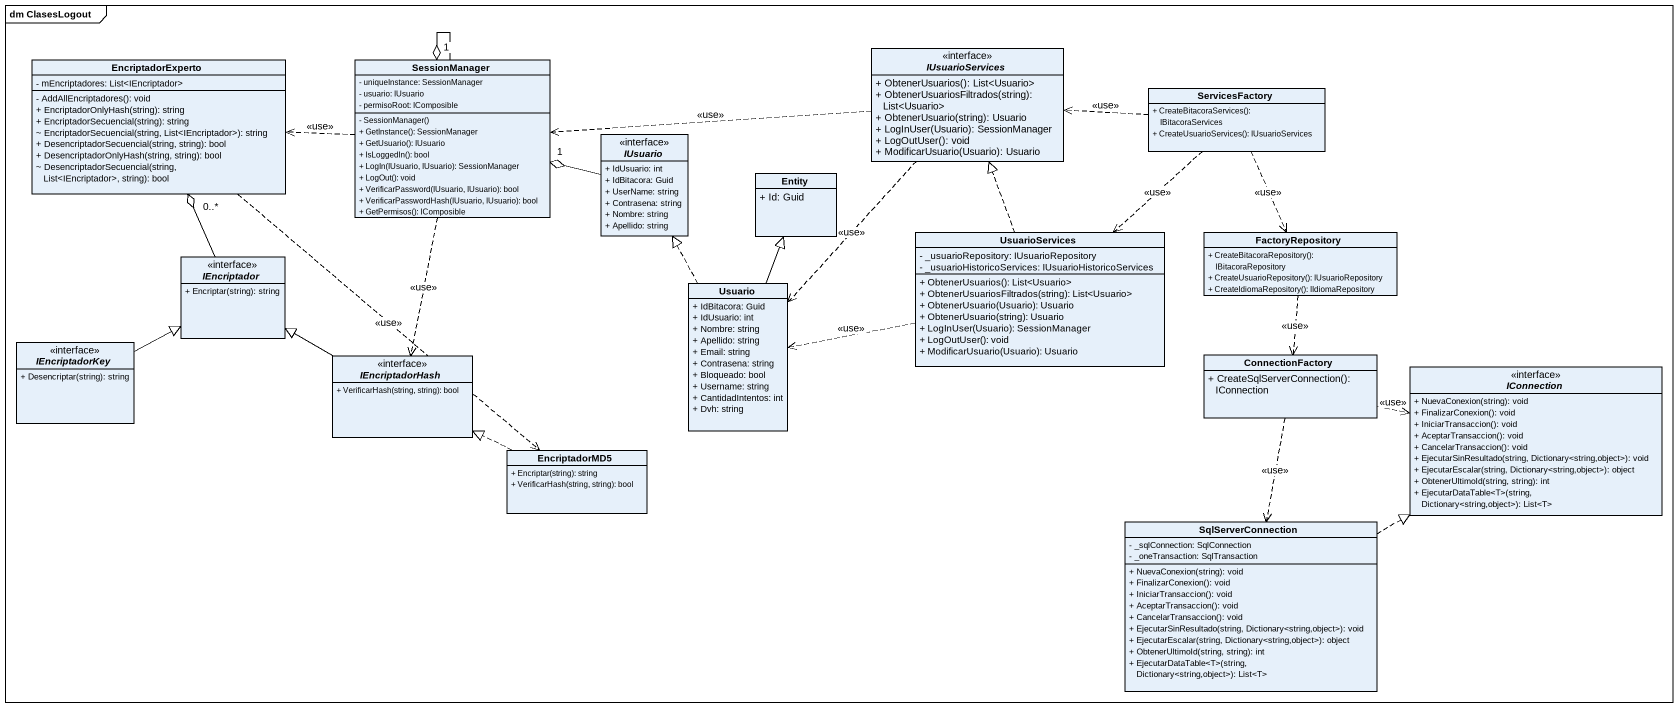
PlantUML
@startuml
mainframe dm ClasesLogout
hide circle
hide empty members
skinparam classAttributeIconSize 0
class EncriptadorExperto {
  - mEncriptadores: List<IEncriptador>
  - AddAllEncriptadores(): void
  + EncriptadorOnlyHash(string): string
  + EncriptadorSecuencial(string): string
  ~ EncriptadorSecuencial(string, List<IEncriptador>): string
  + DesencriptadorSecuencial(string, string): bool
  + DesencriptadorOnlyHash(string, string): bool
  ~ DesencriptadorSecuencial(string, List<IEncriptador>, string): bool
}
class SessionManager {
  - uniqueInstance: SessionManager
  - usuario: IUsuario
  - permisoRoot: IComposible
  - SessionManager()
  + GetInstance(): SessionManager
  + GetUsuario(): IUsuario
  + IsLoggedIn(): bool
  + LogIn(IUsuario, IUsuario): SessionManager
  + LogOut(): void
  + VerificarPassword(IUsuario, IUsuario): bool
  + VerificarPasswordHash(IUsuario, IUsuario): bool
  + GetPermisos(): IComposible
}
interface IUsuarioServices {
  + ObtenerUsuarios(): List<Usuario>
  + ObtenerUsuariosFiltrados(string): List<Usuario>
  + ObtenerUsuario(string): Usuario
  + LogInUser(Usuario): SessionManager
  + LogOutUser(): void
  + ModificarUsuario(Usuario): Usuario
}
class ServicesFactory {
  + CreateBitacoraServices(): IBitacoraServices
  + CreateUsuarioServices(): IUsuarioServices
}
interface IUsuario {
  + IdUsuario: int
  + IdBitacora: Guid
  + UserName: string
  + Contrasena: string
  + Nombre: string
  + Apellido: string
}
class "Entity" as Entity_ {
  + Id: Guid
}
class UsuarioServices {
  - _usuarioRepository: IUsuarioRepository
  - _usuarioHistoricoServices: IUsuarioHistoricoServices
  + ObtenerUsuarios(): List<Usuario>
  + ObtenerUsuariosFiltrados(string): List<Usuario>
  + ObtenerUsuario(Usuario): Usuario
  + ObtenerUsuario(string): Usuario
  + LogInUser(Usuario): SessionManager
  + LogOutUser(): void
  + ModificarUsuario(Usuario): Usuario
}
class FactoryRepository {
  + CreateBitacoraRepository(): IBitacoraRepository
  + CreateUsuarioRepository(): IUsuarioRepository
  + CreateIdiomaRepository(): IIdiomaRepository
}
interface IEncriptador {
  + Encriptar(string): string
}
class Usuario {
  + IdBitacora: Guid
  + IdUsuario: int
  + Nombre: string
  + Apellido: string
  + Email: string
  + Contrasena: string
  + Bloqueado: bool
  + Username: string
  + CantidadIntentos: int
  + Dvh: string
}
interface IEncriptadorKey {
  + Desencriptar(string): string
}
interface IEncriptadorHash {
  + VerificarHash(string, string): bool
}
class ConnectionFactory {
  + CreateSqlServerConnection(): IConnection
}
interface IConnection {
  + NuevaConexion(string): void
  + FinalizarConexion(): void
  + IniciarTransaccion(): void
  + AceptarTransaccion(): void
  + CancelarTransaccion(): void
  + EjecutarSinResultado(string, Dictionary<string,object>): void
  + EjecutarEscalar(string, Dictionary<string,object>): object
  + ObtenerUltimoId(string, string): int
  + EjecutarDataTable<T>(string, Dictionary<string,object>): List<T>
}
class EncriptadorMD5 {
  + Encriptar(string): string
  + VerificarHash(string, string): bool
}
class SqlServerConnection {
  - _sqlConnection: SqlConnection
  - _oneTransaction: SqlTransaction
  + NuevaConexion(string): void
  + FinalizarConexion(): void
  + IniciarTransaccion(): void
  + AceptarTransaccion(): void
  + CancelarTransaccion(): void
  + EjecutarSinResultado(string, Dictionary<string,object>): void
  + EjecutarEscalar(string, Dictionary<string,object>): object
  + ObtenerUltimoId(string, string): int
  + EjecutarDataTable<T>(string, Dictionary<string,object>): List<T>
}
EncriptadorExperto ..> EncriptadorMD5 : <<use>>
SessionManager .left.> EncriptadorExperto : <<use>>
SessionManager --o "1" SessionManager
SessionManager ..> IEncriptadorHash : <<use>>
IUsuarioServices .left.> SessionManager : <<use>>
IUsuarioServices ..> Usuario : <<use>>
ServicesFactory .left.> IUsuarioServices : <<use>>
ServicesFactory ..> UsuarioServices : <<use>>
ServicesFactory ..> FactoryRepository : <<use>>
IUsuario -left-o "1" SessionManager
UsuarioServices .up.|> IUsuarioServices
UsuarioServices .left.> Usuario : <<use>>
FactoryRepository ..> ConnectionFactory : <<use>>
IEncriptador -up-o "0..*" EncriptadorExperto
Usuario .up.|> IUsuario
Usuario -up-|> Entity_
IEncriptadorKey -right-|> IEncriptador
IEncriptadorHash -left-|> IEncriptador
ConnectionFactory .right.> IConnection : <<use>>
ConnectionFactory ..> SqlServerConnection : <<use>>
EncriptadorMD5 .left.|> IEncriptadorHash
SqlServerConnection .right.|> IConnection
@enduml
